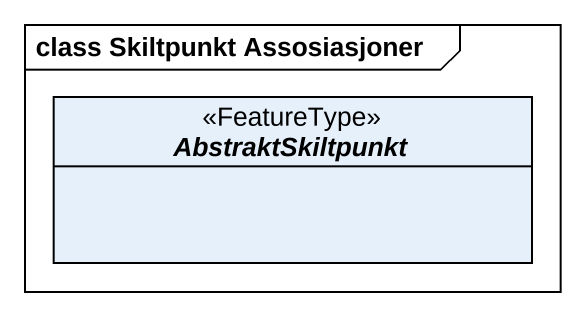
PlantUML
@startuml
mainframe class Skiltpunkt Assosiasjoner
hide circle
hide empty members
abstract class AbstraktSkiltpunkt <<FeatureType>>
@enduml
